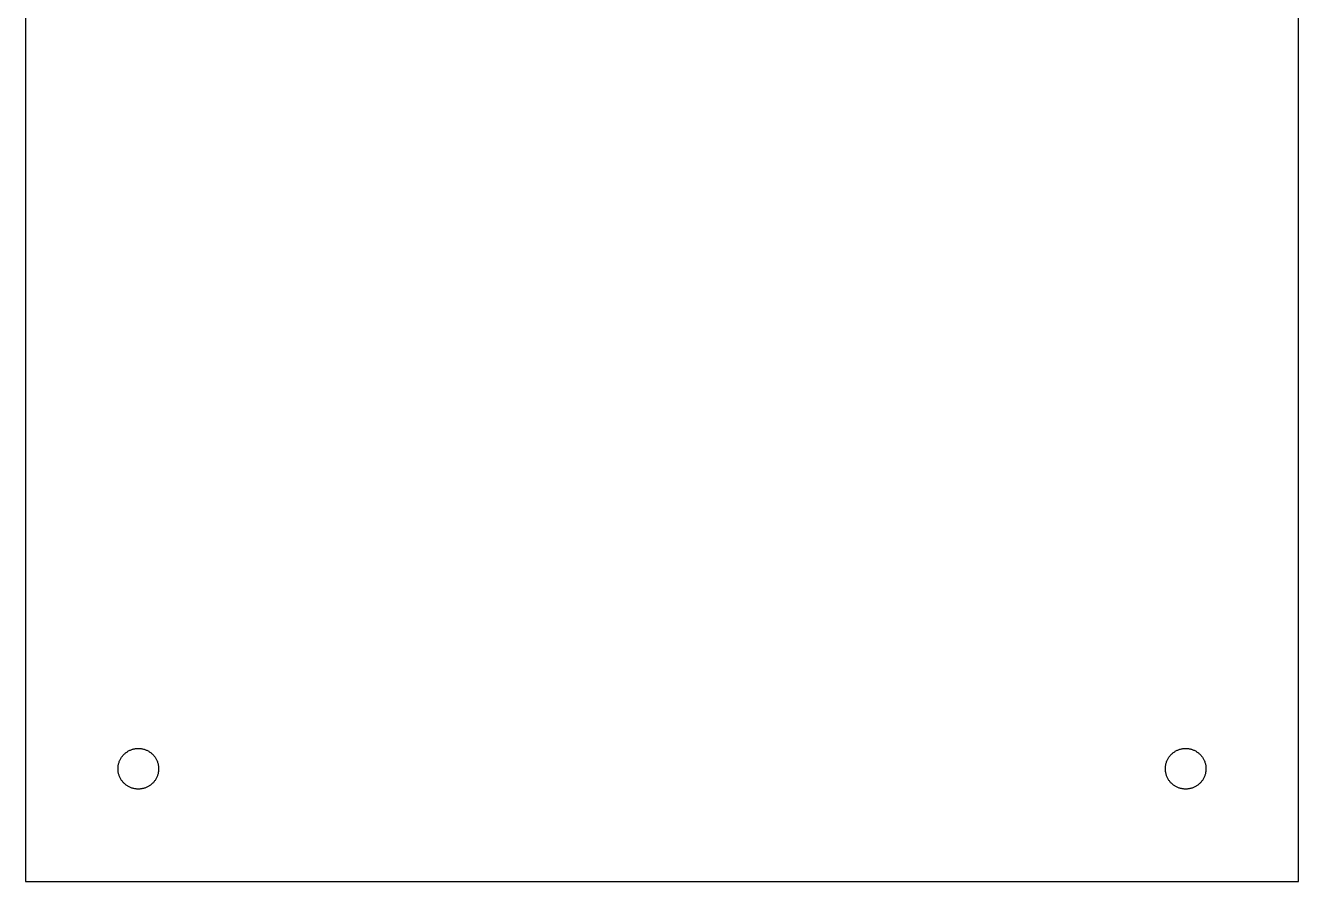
# Model space of a CAD drawing. Header units: millimetres. Extents: x 10 to 212, y 10 to 441.
# Drawn here: x 10 to 104, y 314.5 to 377.8 of the extents above; entities that cross this region are included whole.
import ezdxf

# ---------------------------------------------------------------- set-up
doc = ezdxf.new("R2010")
doc.units = ezdxf.units.MM
doc.layers.add('CUT', color=250, linetype='Continuous')
doc.layers.add('HOLES', color=5, linetype='Continuous')

msp = doc.modelspace()

# ---------------------------------------------------------------- linework, layer by layer
at = {"layer": 'CUT', "color": 250}
for p, q in [((10, 408.5), (10, 314.5)), ((104, 314.5), (104, 408.5)), ((10, 314.5), (104, 314.5))]:
    msp.add_line(p, q, dxfattribs=at)
at = {"layer": 'HOLES', "color": 5}
for p, q in [((18.014, 324.299), (18.067, 324.309)), ((18.067, 324.309), (18.12, 324.318)), ((18.12, 324.318), (18.173, 324.325)), ((18.173, 324.325), (18.227, 324.329)), ((18.227, 324.329), (18.28, 324.332)), ((18.28, 324.332), (18.334, 324.333)), ((18.334, 324.333), (18.387, 324.332)), ((18.387, 324.332), (18.441, 324.329)), ((18.441, 324.329), (18.494, 324.325)), ((18.494, 324.325), (18.547, 324.318)), ((18.547, 324.318), (18.599, 324.309)), ((18.599, 324.309), (18.652, 324.299)), ((95.348, 324.299), (95.4, 324.309)), ((95.4, 324.309), (95.453, 324.318)), ((95.453, 324.318), (95.506, 324.324)), ((95.506, 324.324), (95.559, 324.329)), ((95.559, 324.329), (95.613, 324.332)), ((95.613, 324.332), (95.667, 324.333)), ((95.667, 324.333), (95.721, 324.332)), ((95.721, 324.332), (95.774, 324.329)), ((95.774, 324.329), (95.828, 324.324)), ((95.828, 324.324), (95.881, 324.318)), ((95.881, 324.318), (95.934, 324.309)), ((95.934, 324.309), (95.986, 324.299)), ((16.928, 323.358), (16.948, 323.408)), ((16.948, 323.408), (16.969, 323.457)), ((16.969, 323.457), (16.992, 323.505)), ((16.992, 323.505), (17.017, 323.553)), ((17.017, 323.553), (17.043, 323.599)), ((17.043, 323.599), (17.072, 323.644)), ((17.072, 323.644), (17.101, 323.689)), ((17.101, 323.689), (17.132, 323.732)), ((17.132, 323.732), (17.165, 323.774)), ((17.165, 323.774), (17.199, 323.815)), ((17.199, 323.815), (17.235, 323.855)), ((17.235, 323.855), (17.272, 323.894)), ((17.272, 323.894), (17.311, 323.931)), ((17.311, 323.931), (17.351, 323.967)), ((17.351, 323.967), (17.392, 324.001)), ((17.392, 324.001), (17.435, 324.034)), ((17.435, 324.034), (17.478, 324.066)), ((17.478, 324.066), (17.523, 324.095)), ((17.523, 324.095), (17.568, 324.123)), ((17.568, 324.123), (17.615, 324.15)), ((17.615, 324.15), (17.662, 324.175)), ((17.662, 324.175), (17.71, 324.198)), ((17.71, 324.198), (17.759, 324.219)), ((17.759, 324.219), (17.809, 324.238)), ((17.809, 324.238), (17.859, 324.256)), ((17.859, 324.256), (17.91, 324.272)), ((17.91, 324.272), (17.962, 324.286)), ((17.962, 324.286), (18.014, 324.299)), ((18.652, 324.299), (18.704, 324.287)), ((18.704, 324.287), (18.755, 324.273)), ((18.755, 324.273), (18.806, 324.257)), ((18.806, 324.257), (18.857, 324.239)), ((18.857, 324.239), (18.907, 324.219)), ((18.907, 324.219), (18.956, 324.198)), ((18.956, 324.198), (19.005, 324.175)), ((19.005, 324.175), (19.052, 324.15)), ((19.052, 324.15), (19.099, 324.123)), ((19.099, 324.123), (19.145, 324.095)), ((19.145, 324.095), (19.189, 324.065)), ((19.189, 324.065), (19.232, 324.034)), ((19.232, 324.034), (19.275, 324.001)), ((19.275, 324.001), (19.316, 323.967)), ((19.316, 323.967), (19.355, 323.931)), ((19.355, 323.931), (19.394, 323.894)), ((19.394, 323.894), (19.431, 323.856)), ((19.431, 323.856), (19.467, 323.816)), ((19.467, 323.816), (19.501, 323.775)), ((19.501, 323.775), (19.534, 323.732)), ((19.534, 323.732), (19.565, 323.689)), ((19.565, 323.689), (19.595, 323.644)), ((19.595, 323.644), (19.623, 323.598)), ((19.623, 323.598), (19.65, 323.551)), ((19.65, 323.551), (19.675, 323.504)), ((19.675, 323.504), (19.698, 323.456)), ((19.698, 323.456), (19.719, 323.407)), ((19.719, 323.407), (19.739, 323.357)), ((94.261, 323.357), (94.281, 323.407)), ((94.281, 323.407), (94.302, 323.456)), ((94.302, 323.456), (94.325, 323.505)), ((94.325, 323.505), (94.35, 323.552)), ((94.35, 323.552), (94.377, 323.599)), ((94.377, 323.599), (94.405, 323.645)), ((94.405, 323.645), (94.435, 323.689)), ((94.435, 323.689), (94.466, 323.732)), ((94.466, 323.732), (94.499, 323.775)), ((94.499, 323.775), (94.533, 323.816)), ((94.533, 323.816), (94.569, 323.855)), ((94.569, 323.855), (94.606, 323.894)), ((94.606, 323.894), (94.644, 323.931)), ((94.644, 323.931), (94.684, 323.967)), ((94.684, 323.967), (94.725, 324.001)), ((94.725, 324.001), (94.768, 324.034)), ((94.768, 324.034), (94.811, 324.065)), ((94.811, 324.065), (94.856, 324.095)), ((94.856, 324.095), (94.902, 324.123)), ((94.902, 324.123), (94.949, 324.15)), ((94.949, 324.15), (94.996, 324.175)), ((94.996, 324.175), (95.044, 324.198)), ((95.044, 324.198), (95.093, 324.219)), ((95.093, 324.219), (95.143, 324.239)), ((95.143, 324.239), (95.193, 324.257)), ((95.193, 324.257), (95.244, 324.273)), ((95.244, 324.273), (95.296, 324.287)), ((95.296, 324.287), (95.348, 324.299)), ((95.986, 324.299), (96.038, 324.287)), ((96.038, 324.287), (96.089, 324.273)), ((96.089, 324.273), (96.14, 324.257)), ((96.14, 324.257), (96.191, 324.239)), ((96.191, 324.239), (96.24, 324.219)), ((96.24, 324.219), (96.29, 324.198)), ((96.29, 324.198), (96.338, 324.175)), ((96.338, 324.175), (96.385, 324.15)), ((96.385, 324.15), (96.432, 324.123)), ((96.432, 324.123), (96.478, 324.095)), ((96.478, 324.095), (96.523, 324.065)), ((96.523, 324.065), (96.566, 324.034)), ((96.566, 324.034), (96.609, 324.001)), ((96.609, 324.001), (96.65, 323.967)), ((96.65, 323.967), (96.69, 323.931)), ((96.69, 323.931), (96.728, 323.894)), ((96.728, 323.894), (96.765, 323.855)), ((96.765, 323.855), (96.801, 323.816)), ((96.801, 323.816), (96.835, 323.775)), ((96.835, 323.775), (96.868, 323.732)), ((96.868, 323.732), (96.899, 323.689)), ((96.899, 323.689), (96.928, 323.645)), ((96.928, 323.645), (96.957, 323.599)), ((96.957, 323.599), (96.983, 323.552)), ((96.983, 323.552), (97.008, 323.505)), ((97.008, 323.505), (97.031, 323.456)), ((97.031, 323.456), (97.053, 323.407)), ((97.053, 323.407), (97.072, 323.357)), ((16.833, 322.833), (16.834, 322.887)), ((16.834, 322.78), (16.833, 322.833)), ((16.834, 322.887), (16.837, 322.94)), ((16.837, 322.727), (16.834, 322.78)), ((16.837, 322.94), (16.842, 322.993)), ((16.842, 322.674), (16.837, 322.727)), ((16.842, 322.993), (16.848, 323.046)), ((16.848, 322.621), (16.842, 322.674)), ((16.848, 323.046), (16.857, 323.099)), ((16.857, 322.568), (16.848, 322.621)), ((16.857, 323.099), (16.867, 323.152)), ((16.867, 322.515), (16.857, 322.568)), ((16.867, 323.152), (16.88, 323.204)), ((16.88, 322.463), (16.867, 322.515)), ((16.88, 323.204), (16.894, 323.256)), ((16.894, 322.411), (16.88, 322.463)), ((16.894, 323.256), (16.91, 323.307)), ((16.91, 323.307), (16.928, 323.358)), ((19.739, 323.357), (19.757, 323.307)), ((19.757, 323.307), (19.772, 323.256)), ((19.772, 323.256), (19.787, 323.204)), ((19.787, 322.462), (19.772, 322.411)), ((19.787, 323.204), (19.799, 323.152)), ((19.799, 322.514), (19.787, 322.462)), ((19.799, 323.152), (19.809, 323.1)), ((19.809, 322.566), (19.799, 322.514)), ((19.809, 323.1), (19.818, 323.047)), ((19.818, 322.619), (19.809, 322.566)), ((19.818, 323.047), (19.824, 322.994)), ((19.824, 322.672), (19.818, 322.619)), ((19.824, 322.994), (19.829, 322.941)), ((19.829, 322.726), (19.824, 322.672)), ((19.829, 322.941), (19.832, 322.887)), ((19.832, 322.779), (19.829, 322.726)), ((19.832, 322.887), (19.833, 322.833)), ((19.833, 322.833), (19.832, 322.779)), ((94.167, 322.834), (94.168, 322.887)), ((94.168, 322.78), (94.167, 322.834)), ((94.168, 322.887), (94.171, 322.941)), ((94.171, 322.727), (94.168, 322.78)), ((94.171, 322.941), (94.175, 322.994)), ((94.175, 322.673), (94.171, 322.727)), ((94.175, 322.994), (94.182, 323.047)), ((94.182, 322.62), (94.175, 322.673)), ((94.182, 323.047), (94.191, 323.099)), ((94.191, 322.567), (94.182, 322.62)), ((94.191, 323.099), (94.201, 323.152)), ((94.201, 322.514), (94.191, 322.567)), ((94.201, 323.152), (94.213, 323.204)), ((94.214, 322.462), (94.201, 322.514)), ((94.213, 323.204), (94.227, 323.255)), ((94.228, 322.41), (94.214, 322.462)), ((94.227, 323.255), (94.243, 323.306)), ((94.243, 323.306), (94.261, 323.357)), ((97.072, 323.357), (97.09, 323.306)), ((97.09, 323.306), (97.106, 323.255)), ((97.12, 322.462), (97.105, 322.41)), ((97.106, 323.255), (97.12, 323.204)), ((97.12, 323.204), (97.133, 323.152)), ((97.132, 322.514), (97.12, 322.462)), ((97.142, 322.567), (97.132, 322.514)), ((97.133, 323.152), (97.143, 323.099)), ((97.151, 322.62), (97.142, 322.567)), ((97.143, 323.099), (97.151, 323.047)), ((97.151, 323.047), (97.158, 322.994)), ((97.158, 322.673), (97.151, 322.62)), ((97.158, 322.994), (97.163, 322.941)), ((97.163, 322.727), (97.158, 322.673)), ((97.163, 322.941), (97.166, 322.887)), ((97.165, 322.78), (97.163, 322.727)), ((97.166, 322.834), (97.165, 322.78)), ((97.166, 322.887), (97.166, 322.834)), ((16.91, 322.36), (16.894, 322.411)), ((16.928, 322.309), (16.91, 322.36)), ((16.948, 322.259), (16.928, 322.309)), ((16.969, 322.21), (16.948, 322.259)), ((16.992, 322.162), (16.969, 322.21)), ((17.017, 322.114), (16.992, 322.162)), ((17.043, 322.068), (17.017, 322.114)), ((17.072, 322.023), (17.043, 322.068)), ((17.101, 321.978), (17.072, 322.023)), ((17.132, 321.935), (17.101, 321.978)), ((17.165, 321.893), (17.132, 321.935)), ((17.199, 321.852), (17.165, 321.893)), ((17.235, 321.812), (17.199, 321.852)), ((17.272, 321.773), (17.235, 321.812)), ((17.311, 321.736), (17.272, 321.773)), ((17.351, 321.7), (17.311, 321.736)), ((17.392, 321.665), (17.351, 321.7)), ((17.435, 321.632), (17.392, 321.665)), ((17.478, 321.601), (17.435, 321.632)), ((17.523, 321.571), (17.478, 321.601)), ((17.568, 321.543), (17.523, 321.571)), ((17.615, 321.517), (17.568, 321.543)), ((17.662, 321.492), (17.615, 321.517)), ((17.71, 321.469), (17.662, 321.492)), ((19.005, 321.492), (18.956, 321.469)), ((19.052, 321.517), (19.005, 321.492)), ((19.099, 321.543), (19.052, 321.517)), ((19.145, 321.572), (19.099, 321.543)), ((19.189, 321.601), (19.145, 321.572)), ((19.232, 321.632), (19.189, 321.601)), ((19.275, 321.665), (19.232, 321.632)), ((19.316, 321.699), (19.275, 321.665)), ((19.355, 321.735), (19.316, 321.699)), ((19.394, 321.772), (19.355, 321.735)), ((19.431, 321.81), (19.394, 321.772)), ((19.467, 321.85), (19.431, 321.81)), ((19.501, 321.891), (19.467, 321.85)), ((19.534, 321.934), (19.501, 321.891)), ((19.565, 321.977), (19.534, 321.934)), ((19.595, 322.022), (19.565, 321.977)), ((19.623, 322.068), (19.595, 322.022)), ((19.65, 322.115), (19.623, 322.068)), ((19.675, 322.162), (19.65, 322.115)), ((19.698, 322.21), (19.675, 322.162)), ((19.719, 322.26), (19.698, 322.21)), ((19.739, 322.309), (19.719, 322.26)), ((19.757, 322.36), (19.739, 322.309)), ((19.772, 322.411), (19.757, 322.36)), ((94.244, 322.359), (94.228, 322.41)), ((94.262, 322.309), (94.244, 322.359)), ((94.281, 322.259), (94.262, 322.309)), ((94.302, 322.21), (94.281, 322.259)), ((94.325, 322.162), (94.302, 322.21)), ((94.35, 322.115), (94.325, 322.162)), ((94.377, 322.068), (94.35, 322.115)), ((94.405, 322.023), (94.377, 322.068)), ((94.434, 321.978), (94.405, 322.023)), ((94.466, 321.935), (94.434, 321.978)), ((94.499, 321.892), (94.466, 321.935)), ((94.533, 321.851), (94.499, 321.892)), ((94.569, 321.811), (94.533, 321.851)), ((94.606, 321.772), (94.569, 321.811)), ((94.645, 321.735), (94.606, 321.772)), ((94.685, 321.699), (94.645, 321.735)), ((94.726, 321.665), (94.685, 321.699)), ((94.768, 321.632), (94.726, 321.665)), ((94.811, 321.601), (94.768, 321.632)), ((94.856, 321.572), (94.811, 321.601)), ((94.901, 321.543), (94.856, 321.572)), ((94.947, 321.517), (94.901, 321.543)), ((94.995, 321.492), (94.947, 321.517)), ((95.043, 321.469), (94.995, 321.492)), ((96.338, 321.492), (96.29, 321.469)), ((96.386, 321.517), (96.338, 321.492)), ((96.432, 321.543), (96.386, 321.517)), ((96.477, 321.572), (96.432, 321.543)), ((96.522, 321.601), (96.477, 321.572)), ((96.565, 321.632), (96.522, 321.601)), ((96.607, 321.665), (96.565, 321.632)), ((96.648, 321.699), (96.607, 321.665)), ((96.688, 321.735), (96.648, 321.699)), ((96.727, 321.772), (96.688, 321.735)), ((96.764, 321.811), (96.727, 321.772)), ((96.8, 321.851), (96.764, 321.811)), ((96.835, 321.892), (96.8, 321.851)), ((96.868, 321.935), (96.835, 321.892)), ((96.899, 321.978), (96.868, 321.935)), ((96.929, 322.023), (96.899, 321.978)), ((96.957, 322.068), (96.929, 322.023)), ((96.983, 322.115), (96.957, 322.068)), ((97.008, 322.162), (96.983, 322.115)), ((97.031, 322.21), (97.008, 322.162)), ((97.052, 322.259), (97.031, 322.21)), ((97.072, 322.309), (97.052, 322.259)), ((97.089, 322.359), (97.072, 322.309)), ((97.105, 322.41), (97.089, 322.359)), ((17.759, 321.448), (17.71, 321.469)), ((17.809, 321.428), (17.759, 321.448)), ((17.859, 321.411), (17.809, 321.428)), ((17.91, 321.395), (17.859, 321.411)), ((17.962, 321.38), (17.91, 321.395)), ((18.014, 321.368), (17.962, 321.38)), ((18.067, 321.358), (18.014, 321.368)), ((18.12, 321.349), (18.067, 321.358)), ((18.173, 321.342), (18.12, 321.349)), ((18.227, 321.337), (18.173, 321.342)), ((18.28, 321.335), (18.227, 321.337)), ((18.334, 321.334), (18.28, 321.335)), ((18.387, 321.334), (18.334, 321.334)), ((18.441, 321.337), (18.387, 321.334)), ((18.494, 321.342), (18.441, 321.337)), ((18.547, 321.349), (18.494, 321.342)), ((18.599, 321.357), (18.547, 321.349)), ((18.652, 321.367), (18.599, 321.357)), ((18.704, 321.38), (18.652, 321.367)), ((18.755, 321.394), (18.704, 321.38)), ((18.806, 321.41), (18.755, 321.394)), ((18.857, 321.428), (18.806, 321.41)), ((18.907, 321.447), (18.857, 321.428)), ((18.956, 321.469), (18.907, 321.447)), ((95.092, 321.448), (95.043, 321.469)), ((95.142, 321.428), (95.092, 321.448)), ((95.193, 321.41), (95.142, 321.428)), ((95.244, 321.394), (95.193, 321.41)), ((95.296, 321.38), (95.244, 321.394)), ((95.348, 321.367), (95.296, 321.38)), ((95.401, 321.357), (95.348, 321.367)), ((95.454, 321.348), (95.401, 321.357)), ((95.507, 321.342), (95.454, 321.348)), ((95.56, 321.337), (95.507, 321.342)), ((95.613, 321.334), (95.56, 321.337)), ((95.666, 321.333), (95.613, 321.334)), ((95.72, 321.334), (95.666, 321.333)), ((95.773, 321.337), (95.72, 321.334)), ((95.826, 321.342), (95.773, 321.337)), ((95.879, 321.348), (95.826, 321.342)), ((95.932, 321.357), (95.879, 321.348)), ((95.985, 321.367), (95.932, 321.357)), ((96.037, 321.38), (95.985, 321.367)), ((96.089, 321.394), (96.037, 321.38)), ((96.14, 321.41), (96.089, 321.394)), ((96.191, 321.428), (96.14, 321.41)), ((96.241, 321.448), (96.191, 321.428)), ((96.29, 321.469), (96.241, 321.448))]:
    msp.add_line(p, q, dxfattribs=at)

doc.saveas('drawing.dxf')
